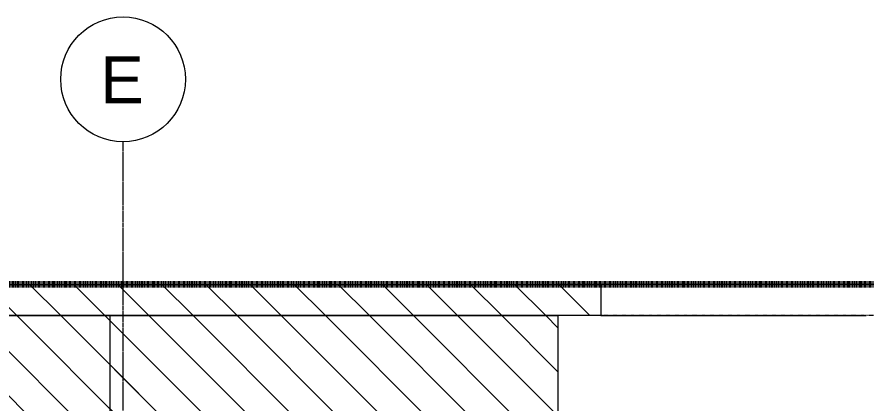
# Model space of a CAD drawing. Header units: inches. Extents: x -956 to 1409, y -1120 to 895.
# Drawn here: x -871.3 to -707.9, y 820.5 to 894.9 of the extents above; entities that cross this region are included whole.
import ezdxf

# ---------------------------------------------------------------- set-up
doc = ezdxf.new("R2010")
doc.units = ezdxf.units.IN
doc.header["$MEASUREMENT"] = 0
for name, pattern in [('Double Dash 3_8_', [1, 0.375, -0.125, 0.125, -0.125, 0.125, -0.125]), ('Grid Line 1_2_', [0.875, 0.5, -0.125, 0.125, -0.125]), ('Grid Line 1_4_', [0.4375, 0.25, -0.0625, 0.0625, -0.0625]), ('Overhead', [0.15625, 0.09375, -0.0625])]:
    doc.linetypes.add(name, pattern=pattern)
for name, color, linetype, lineweight in [('A-DETL', 90, 'Continuous', 9), ('A-GENM', 13, 'Continuous', 13), ('A-WALL', 113, 'Continuous', 13), ('A-WALL-PATT', 111, 'Continuous', 13), ('S-GRID', 1, 'Continuous', 9), ('S-GRID-IDEN', 1, 'Continuous', 9)]:
    doc.layers.add(name, color=color, linetype=linetype, lineweight=lineweight)
doc.styles.add('Arial', font='arial.ttf', dxfattribs={"height": 9})
pattern_1 = [(135, (0, 0), (-4.24264, -4.24264), [])]

# ---------------------------------------------------------------- blocks, each defined once
blk = doc.blocks.new('Opening-Elliptical Arch - Exterior Window Arch-3211843-7TH FLOOR TELECOM RCP')
at = {"layer": 'A-GENM', "linetype": 'Overhead', "lineweight": 9}
for p, q in [((-68.82, 3), (68.18, 3)), ((-68.82, -3), (68.18, -3))]:
    blk.add_line(p, q, dxfattribs=at)
blk = doc.blocks.new('Grid - Grid Head - Circle-20770-7TH FLOOR TELECOM RCP')
at = {"layer": 'S-GRID-IDEN', "color": 9}
blk.add_circle((0, 0), 0.125, dxfattribs=at)
blk = doc.blocks.new('18433_1 - AEO NY - CENTRAL_rvt-1-7TH FLOOR TELECOM RCP')
at = {"layer": 'A-WALL-PATT', "lineweight": 9}
h = blk.add_hatch(dxfattribs=at)
h.set_pattern_fill('FP_1', color=9, style=0, pattern_type=2)
h.set_pattern_definition(pattern_1)
h.paths.add_polyline_path([(933.4, 837.38), (933.4, 843.38), (776.05, 843.38), (776.05, 837.38), (877.14, 837.38)], flags=0)
h.paths.add_polyline_path([(656.12, 837.38), (656.12, 843.38), (522.3, 843.38), (522.3, 837.38), (633.23, 837.38)], flags=0)
h.paths.add_polyline_path([(402.37, 837.38), (402.37, 843.38), (268.43, 843.38), (268.43, 837.38), (389.33, 837.38)], flags=0)
h.paths.add_polyline_path([(148.49, 837.38), (148.49, 843.38), (67.55, 843.38), (67.55, 837.38), (145.42, 837.38)], flags=0)
h.paths.add_polyline_path([(-52.38, 837.38), (-52.38, 843.38), (-133.2, 843.38), (-133.2, 837.38), (-57.83, 837.38)], flags=0)
h.paths.add_polyline_path([(-253.13, 837.38), (-253.13, 843.38), (-385.07, 843.38), (-385.07, 837.38), (-261.08, 837.38)], flags=0)
h.paths.add_polyline_path([(-505.01, 837.38), (-505.01, 843.38), (-638.95, 843.38), (-638.95, 837.38), (-586.29, 837.38)], flags=0)
h.paths.add_polyline_path([(-758.88, 837.38), (-758.88, 843.38), (-896.85, 843.38), (-896.85, 837.38), (-830.19, 837.38)], flags=0)
h = blk.add_hatch(dxfattribs=at)
h.set_pattern_fill('FP_1', color=9, style=0, pattern_type=2)
h.set_pattern_definition(pattern_1)
h.paths.add_polyline_path([(810.4, 797.38), (814.15, 797.38), (814.15, 837.38), (784.34, 837.38), (784.34, 797.38), (810.15, 797.38)], flags=0)
h.paths.add_polyline_path([(647.84, 797.38), (647.84, 837.38), (530.59, 837.38), (530.59, 797.38), (633.23, 797.38)], flags=0)
h.paths.add_polyline_path([(394.09, 797.38), (394.09, 837.38), (276.71, 837.38), (276.71, 797.38), (389.33, 797.38)], flags=0)
h.paths.add_polyline_path([(140.21, 797.38), (140.21, 837.38), (75.84, 837.38), (75.84, 797.38), (104.77, 797.38)], flags=0)
h.paths.add_polyline_path([(-60.66, 797.38), (-60.66, 837.38), (-124.91, 837.38), (-124.91, 797.38), (-98.48, 797.38)], flags=0)
h.paths.add_polyline_path([(-261.41, 797.38), (-261.41, 837.38), (-376.79, 837.38), (-376.79, 797.38), (-301.73, 797.38)], flags=0)
h.paths.add_polyline_path([(-513.29, 797.38), (-513.29, 837.38), (-630.66, 837.38), (-630.66, 797.38), (-586.29, 797.38)], flags=0)
h.paths.add_polyline_path([(-767.16, 797.38), (-767.16, 837.38), (-893.35, 837.38), (-893.35, 797.38), (-830.19, 797.38)], flags=0)
h = blk.add_hatch(dxfattribs=at)
h.set_pattern_fill('FP_1', color=9, style=0, pattern_type=2)
h.set_pattern_definition(pattern_1)
h.paths.add_polyline_path([(806.15, 797.38), (810.15, 797.38), (810.15, 837.38), (784.34, 837.38), (784.34, 797.38), (795.84, 797.38)], flags=0)
h.paths.add_polyline_path([(647.84, 797.38), (647.84, 837.38), (530.59, 837.38), (530.59, 797.38), (633.23, 797.38)], flags=0)
h.paths.add_polyline_path([(394.09, 797.38), (394.09, 837.38), (276.71, 837.38), (276.71, 797.38), (389.33, 797.38)], flags=0)
h.paths.add_polyline_path([(140.21, 797.38), (140.21, 837.38), (75.84, 837.38), (75.84, 797.38), (104.77, 797.38)], flags=0)
h.paths.add_polyline_path([(-60.66, 797.38), (-60.66, 837.38), (-124.91, 837.38), (-124.91, 797.38), (-98.48, 797.38)], flags=0)
h.paths.add_polyline_path([(-261.41, 797.38), (-261.41, 837.38), (-376.79, 837.38), (-376.79, 797.38), (-301.73, 797.38)], flags=0)
h.paths.add_polyline_path([(-513.29, 797.38), (-513.29, 837.38), (-630.66, 837.38), (-630.66, 797.38), (-586.29, 797.38)], flags=0)
h.paths.add_polyline_path([(-767.16, 797.38), (-767.16, 837.38), (-853.35, 837.38), (-853.35, 797.38), (-830.19, 797.38)], flags=0)
at = {"layer": 'A-WALL', "color": 53, "lineweight": 20}
for p, q in [((-896.85, 843.38), (-758.88, 843.38)), ((-758.88, 843.38), (-758.88, 837.38)), ((-893.35, 837.38), (-853.35, 837.38)), ((-758.88, 837.38), (-890.85, 837.38)), ((-853.35, 797.38), (-853.35, 837.38)), ((-767.16, 837.38), (-767.16, 797.38)), ((-767.16, 837.38), (-767.16, 797.38))]:
    blk.add_line(p, q, dxfattribs=at)
at = {"layer": 'A-WALL', "color": 9, "lineweight": 9}
blk.add_line((-853.35, 837.38), (-767.16, 837.38), dxfattribs=at)
at = {"layer": 'A-WALL', "color": 253}
blk.add_line((-853.35, 837.38), (-767.16, 837.38), dxfattribs=at)
at = {"layer": 'A-WALL', "color": 9, "lineweight": 9, "flags": 128}
for points in [[(-704.53, 843.38), (-710.1, 843.38), (-715.6, 843.38), (-720.99, 843.38), (-726.23, 843.38), (-731.28, 843.38), (-736.12, 843.38), (-740.71, 843.38), (-745.01, 843.38), (-749.01, 843.38), (-752.67, 843.38), (-755.97, 843.38), (-758.88, 843.38)], [(-758.88, 837.38), (-755.97, 837.38), (-752.67, 837.38), (-749.01, 837.38), (-745.01, 837.38), (-740.71, 837.38), (-736.12, 837.38), (-731.28, 837.38), (-726.23, 837.38), (-720.99, 837.38), (-715.6, 837.38), (-710.1, 837.38), (-707.86, 837.38)]]:
    blk.add_lwpolyline(points, dxfattribs=at)
at = {"layer": 'S-GRID', "linetype": 'Grid Line 1_4_'}
blk.add_line((-850.85, -529.37), (-850.85, 870.85), dxfattribs=at)
at = {"color": 63, "lineweight": 5, "xscale": 95.99999999999994, "yscale": 95.99999999999994, "zscale": 95.99999999999994}
blk.add_blockref('Grid - Grid Head - Circle-20770-7TH FLOOR TELECOM RCP', (-850.85, 882.85), dxfattribs=at)
at = {"color": 9, "lineweight": 9, "rotation": 180}
blk.add_blockref('Opening-Elliptical Arch - Exterior Window Arch-3211843-7TH FLOOR TELECOM RCP', (-699.24, 840.38), dxfattribs=at)
at = {"layer": 'S-GRID-IDEN', "insert": (-855.24, 887.26), "char_height": 9, "width": 10.302, "attachment_point": 1, "style": 'Arial'}
blk.add_mtext('E', dxfattribs=at)
blk = doc.blocks.new('Grid - Grid Head - Circle 2-575745-7TH FLOOR TELECOM RCP')
at = {"layer": 'S-GRID-IDEN', "color": 63, "lineweight": 13}
blk.add_circle((0, 0), 0.125, dxfattribs=at)
blk = doc.blocks.new('5649_structural model_2019_rvt-1-7TH FLOOR TELECOM RCP')
at = {"layer": 'S-GRID', "linetype": 'Grid Line 1_2_', "lineweight": 13}
blk.add_line((-850.85, 774.85), (-850.85, 870.85), dxfattribs=at)
at = {"color": 123, "lineweight": 5, "xscale": 95.99999999999994, "yscale": 95.99999999999994, "zscale": 95.99999999999994}
blk.add_blockref('Grid - Grid Head - Circle 2-575745-7TH FLOOR TELECOM RCP', (-850.85, 882.85), dxfattribs=at)
at = {"layer": 'S-GRID-IDEN', "lineweight": 13, "insert": (-855.24, 887.26), "char_height": 9, "width": 10.302, "attachment_point": 1, "style": 'Arial'}
blk.add_mtext('E', dxfattribs=at)

msp = doc.modelspace()

# ---------------------------------------------------------------- linework, layer by layer
at = {"layer": 'A-DETL', "linetype": 'Double Dash 3_8_', "lineweight": 140}
msp.add_line((934.11, 843.38), (-896.85, 843.38), dxfattribs=at)

# ---------------------------------------------------------------- block references
at = {"lineweight": 5}
for name in ['18433_1 - AEO NY - CENTRAL_rvt-1-7TH FLOOR TELECOM RCP', '5649_structural model_2019_rvt-1-7TH FLOOR TELECOM RCP']:
    msp.add_blockref(name, (0, 0), dxfattribs=at)

doc.saveas('drawing.dxf')
